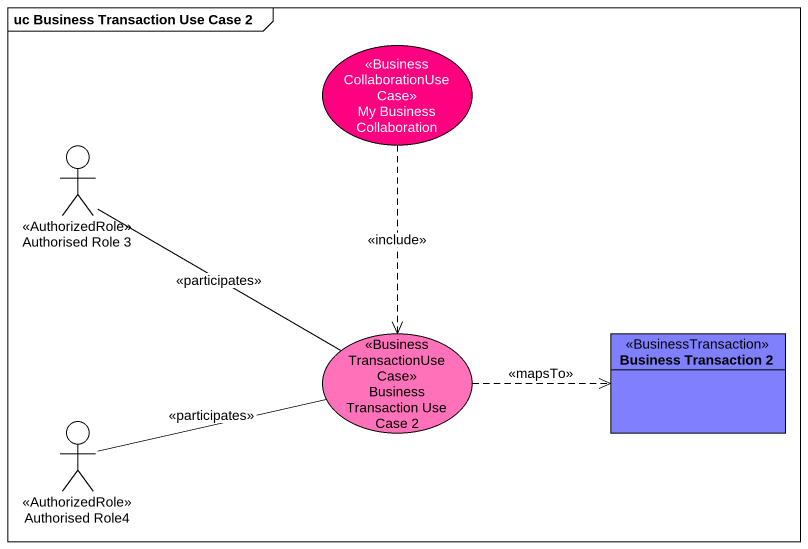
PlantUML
@startuml
mainframe uc Business Transaction Use Case 2
allowmixing
hide circle
hide empty members
usecase "My Business Collaboration" as My_Business_Collaboration <<BusinessCollaborationUseCase>> #FF0080
actor "Authorised Role 3" as Authorised_Role_3 <<AuthorizedRole>>
usecase "Business Transaction Use Case 2" as Business_Transaction_Use <<BusinessTransactionUseCase>> #FF71B8
class "Business Transaction 2" as Business_Transaction_2 <<BusinessTransaction>> #8080FF
actor "Authorised Role4" as Authorised_Role4 <<AuthorizedRole>>
My_Business_Collaboration ..> Business_Transaction_Use : <<include>>
Authorised_Role_3 -right- Business_Transaction_Use : <<participates>>
Business_Transaction_Use .right.> Business_Transaction_2 : <<mapsTo>>
Authorised_Role4 -right- Business_Transaction_Use : <<participates>>
@enduml
